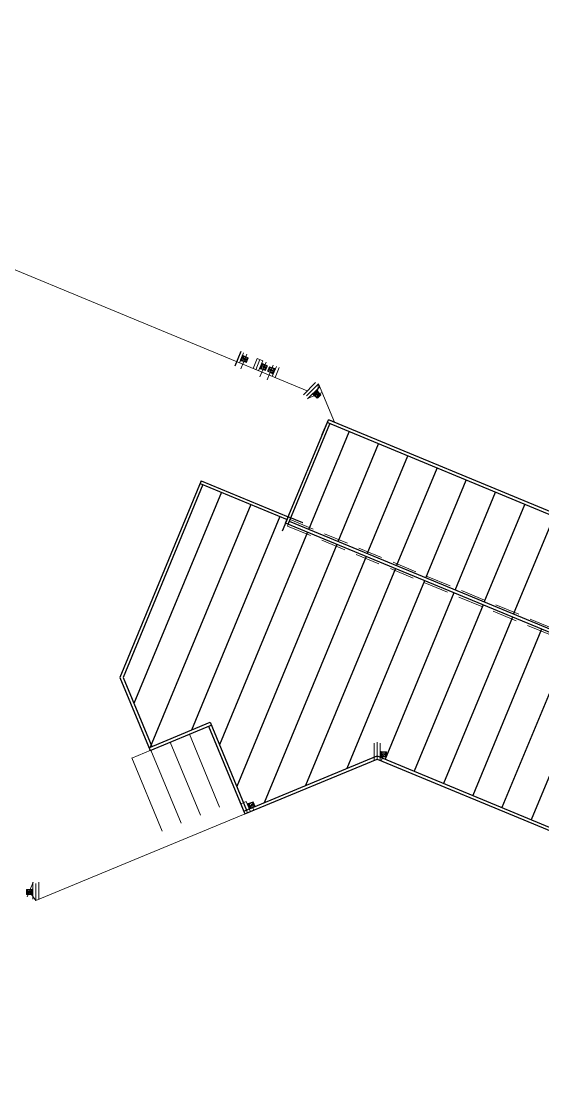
# Model space of a CAD drawing. Header units: inches. Extents: x 23391 to 25615, y 13217 to 14131.
# Drawn here: x 23868 to 24132, y 13587 to 14124 of the extents above; entities that cross this region are included whole.
import ezdxf

# ---------------------------------------------------------------- set-up
doc = ezdxf.new("R2010")
doc.units = ezdxf.units.IN
doc.header["$MEASUREMENT"] = 0
doc.linetypes.add('HIDDEN', pattern=[0.375, 0.25, -0.125])
doc.layers.get('0').update_dxf_attribs({"color": 8, "lineweight": 9})
for name, color, linetype, lineweight in [('BEAM SEAT', 7, 'Continuous', 20), ('FLOOR BEAMS', 3, 'HIDDEN', 20), ('FLOOR JOISTS', 3, 'Continuous', 30), ('FOUNDATION', 7, 'Continuous', 30)]:
    doc.layers.add(name, color=color, linetype=linetype, lineweight=lineweight)

msp = doc.modelspace()

# ---------------------------------------------------------------- linework, layer by layer
for p, q in [((23979.22, 13953.06), (23980.08, 13955.14)), ((23979.35, 13953.01), (23979.22, 13953.06)), ((23979.43, 13953.21), (23979.35, 13953.01)), ((23979.43, 13953.21), (23980.18, 13955.01)), ((23979.54, 13953.12), (23980.31, 13954.96)), ((23979.57, 13952.81), (23982.16, 13951.74)), ((23979.63, 13952.97), (23982.22, 13951.89)), ((23979.68, 13953.06), (23979.64, 13952.96)), ((23982.16, 13951.75), (23979.65, 13952.61)), ((23979.78, 13953.33), (23979.68, 13953.08)), ((23980.38, 13954.78), (23979.78, 13953.33)), ((23979.86, 13953.21), (23980.48, 13954.69)), ((23980.31, 13954.96), (23980.18, 13955.01)), ((23980.29, 13953.02), (23980.91, 13954.51)), ((23980.53, 13955.13), (23980.31, 13955.23)), ((23980.42, 13955.02), (23980.32, 13955.06)), ((23980.45, 13954.93), (23980.38, 13954.76)), ((23980.42, 13955.02), (23983.06, 13953.93)), ((23980.45, 13954.93), (23980.48, 13954.99)), ((23983.12, 13954.06), (23980.53, 13955.13)), ((23983.12, 13954.05), (23980.56, 13955.3)), ((23981.74, 13952.43), (23982.35, 13953.92)), ((23982.17, 13952.24), (23982.79, 13953.74)), ((23982.29, 13952.05), (23983.01, 13953.79)), ((23982.37, 13952.24), (23982.91, 13953.55)), ((23982.97, 13953.7), (23983.12, 13954.06)), ((23982.16, 13951.74), (23982.31, 13952.1)), ((23989.05, 13948.99), (23988.92, 13949.04)), ((23989.13, 13949.19), (23989.05, 13948.99)), ((23989.13, 13949.19), (23989.88, 13950.99)), ((23989.24, 13949.1), (23990.01, 13950.94)), ((23989.27, 13948.8), (23991.86, 13947.72)), ((23989.33, 13948.95), (23991.92, 13947.87)), ((23989.38, 13949.04), (23989.34, 13948.94)), ((23991.86, 13947.73), (23989.35, 13948.6)), ((23989.48, 13949.32), (23989.38, 13949.06)), ((23990.09, 13950.77), (23989.48, 13949.31)), ((23989.56, 13949.19), (23990.18, 13950.67)), ((23990.01, 13950.94), (23989.88, 13950.99)), ((23990, 13949), (23990.61, 13950.49)), ((23990.23, 13951.12), (23990.01, 13951.21)), ((23990.12, 13951), (23990.02, 13951.04)), ((23990.15, 13950.92), (23990.08, 13950.75)), ((23990.12, 13951), (23992.76, 13949.91)), ((23990.15, 13950.91), (23990.18, 13950.97)), ((23992.82, 13950.04), (23990.23, 13951.12)), ((23992.82, 13950.04), (23990.26, 13951.29)), ((23991.44, 13948.41), (23992.05, 13949.9)), ((23991.86, 13947.72), (23992.01, 13948.08)), ((23991.87, 13948.22), (23992.49, 13949.72)), ((23992.07, 13948.23), (23992.61, 13949.53)), ((23992.67, 13949.68), (23992.82, 13950.04)), ((23992.85, 13947.31), (23993, 13947.67)), ((23992.85, 13947.32), (23995.24, 13946.16)), ((23995.44, 13946.24), (23992.85, 13947.31)), ((23995.5, 13946.39), (23992.91, 13947.46)), ((23992.98, 13947.63), (23993.7, 13949.36)), ((23993.06, 13947.82), (23993.6, 13949.12)), ((23993.2, 13947.67), (23993.82, 13949.17)), ((23993.63, 13947.5), (23994.25, 13948.99)), ((23993.66, 13949.27), (23993.81, 13949.63)), ((23996.4, 13948.4), (23993.75, 13949.5)), ((23993.81, 13949.63), (23996.5, 13948.7)), ((23993.81, 13949.63), (23996.4, 13948.56)), ((23995.07, 13946.9), (23995.69, 13948.39)), ((23995.51, 13946.73), (23996.12, 13948.21)), ((23996.25, 13948.21), (23995.65, 13946.75)), ((23995.67, 13946.44), (23996.43, 13948.28)), ((23995.81, 13946.42), (23996.56, 13948.22)), ((23995.86, 13946.17), (23996.72, 13948.25)), ((23996.32, 13948.36), (23996.25, 13948.19)), ((23996.31, 13948.36), (23996.33, 13948.42)), ((23996.4, 13948.56), (23996.62, 13948.47)), ((23996.4, 13948.4), (23996.5, 13948.36)), ((23996.43, 13948.28), (23996.56, 13948.23)), ((23995.54, 13946.49), (23995.49, 13946.39)), ((23995.65, 13946.76), (23995.55, 13946.5)), ((23995.81, 13946.42), (23995.73, 13946.22)), ((23995.73, 13946.22), (23995.86, 13946.17)), ((24017.42, 13937.66), (24015.83, 13936.06)), ((24017.36, 13937.41), (24015.99, 13936.03)), ((24017.49, 13937.34), (24016.08, 13935.93)), ((24016.27, 13935.92), (24017.39, 13937.04)), ((24017.53, 13937.01), (24016.4, 13935.87)), ((24017.87, 13936.68), (24016.73, 13935.54)), ((24017.37, 13937.41), (24017.52, 13937.56)), ((24017.38, 13937.03), (24017.58, 13937.23)), ((24017.52, 13937.56), (24017.42, 13937.66)), ((24017.6, 13937.23), (24017.67, 13937.31)), ((24017.67, 13937.32), (24019.65, 13935.33)), ((24017.78, 13937.43), (24019.76, 13935.45)), ((24019.76, 13935.45), (24018, 13937.43)), ((24016.01, 13935.66), (24015.84, 13935.83)), ((24017.99, 13933.68), (24015.86, 13935.56)), ((24016.08, 13935.93), (24015.99, 13936.03)), ((24016.07, 13935.8), (24015.99, 13935.88)), ((24017.99, 13933.67), (24016.01, 13935.66)), ((24016.07, 13935.8), (24018.09, 13933.78)), ((24016.16, 13935.8), (24016.12, 13935.76)), ((24016.16, 13935.81), (24016.29, 13935.94)), ((24018.97, 13935.58), (24017.83, 13934.44)), ((24018.26, 13933.95), (24017.99, 13933.67)), ((24019.3, 13935.25), (24018.16, 13934.11)), ((24019.52, 13935.21), (24018.2, 13933.88)), ((24019.38, 13935.06), (24018.38, 13934.07)), ((24019.76, 13935.45), (24019.49, 13935.17)), ((24049.76, 13754.9), (24049.76, 13752.65)), ((24049.9, 13754.9), (24049.76, 13754.9)), ((24049.9, 13754.69), (24049.9, 13754.9)), ((24049.9, 13754.68), (24049.9, 13752.73)), ((24050.04, 13754.73), (24050.04, 13752.73)), ((24050.18, 13754.99), (24052.98, 13754.99)), ((24050.18, 13754.83), (24052.98, 13754.83)), ((24050.18, 13754.72), (24050.18, 13754.83)), ((24050.18, 13754.43), (24050.18, 13754.71)), ((24050.18, 13752.86), (24050.18, 13754.44)), ((24050.3, 13754.52), (24050.3, 13752.91)), ((24052.98, 13754.99), (24050.33, 13755.15)), ((24050.77, 13754.53), (24050.77, 13752.91)), ((24052.33, 13754.52), (24052.33, 13752.91)), ((24052.8, 13754.53), (24052.8, 13752.91)), ((24052.98, 13754.99), (24052.98, 13754.6)), ((24052.98, 13754.66), (24052.98, 13752.78)), ((24052.98, 13754.45), (24052.98, 13753.04)), ((24050.04, 13752.73), (24049.9, 13752.73)), ((24050.18, 13752.48), (24049.94, 13752.48)), ((24050.12, 13752.63), (24050.01, 13752.63)), ((24050.12, 13752.63), (24052.98, 13752.63)), ((24052.98, 13752.49), (24050.14, 13752.32)), ((24050.18, 13752.7), (24050.18, 13752.89)), ((24050.18, 13752.7), (24050.18, 13752.64)), ((24052.98, 13752.48), (24050.18, 13752.48)), ((24052.98, 13752.87), (24052.98, 13752.48)), ((23982.8, 13728.46), (23982.68, 13728.4)), ((23982.68, 13728.4), (23983.54, 13726.32)), ((23982.88, 13728.26), (23982.8, 13728.46)), ((23982.89, 13728.26), (23983.63, 13726.46)), ((23983, 13728.35), (23983.76, 13726.51)), ((23983.02, 13728.65), (23985.61, 13729.72)), ((23983.08, 13728.5), (23985.68, 13729.57)), ((23983.13, 13728.4), (23983.09, 13728.51)), ((23985.62, 13729.72), (23983.1, 13728.85)), ((23983.24, 13728.13), (23983.13, 13728.39)), ((23983.84, 13726.68), (23983.23, 13728.14)), ((23983.32, 13728.26), (23983.93, 13726.77)), ((23983.75, 13728.45), (23984.37, 13726.95)), ((23983.9, 13726.53), (23983.83, 13726.7)), ((23983.87, 13726.44), (23986.52, 13727.54)), ((23986.57, 13727.41), (23983.98, 13726.33)), ((23986.57, 13727.41), (23984.01, 13726.16)), ((23985.19, 13729.04), (23985.81, 13727.55)), ((23985.61, 13729.72), (23985.76, 13729.36)), ((23985.62, 13729.22), (23986.24, 13727.73)), ((23985.74, 13729.41), (23986.46, 13727.68)), ((23985.82, 13729.22), (23986.36, 13727.92)), ((23986.43, 13727.76), (23986.57, 13727.41)), ((23983.76, 13726.51), (23983.63, 13726.45)), ((23983.98, 13726.33), (23983.76, 13726.24)), ((23983.88, 13726.45), (23983.77, 13726.4)), ((23983.91, 13726.53), (23983.93, 13726.47)), ((23871.07, 13685.47), (23873.91, 13685.65)), ((23871.07, 13685.48), (23873.87, 13685.48)), ((23871.07, 13685.09), (23871.07, 13685.48)), ((23873.94, 13685.34), (23871.07, 13685.34)), ((23871.07, 13683.31), (23871.07, 13685.19)), ((23871.07, 13683.52), (23871.07, 13684.93)), ((23871.26, 13683.44), (23871.26, 13685.05)), ((23871.73, 13683.45), (23871.73, 13685.05)), ((23873.28, 13683.44), (23873.28, 13685.05)), ((23873.75, 13683.45), (23873.75, 13685.05)), ((23873.87, 13685.27), (23873.87, 13685.33)), ((23873.87, 13685.27), (23873.87, 13685.08)), ((23873.87, 13685.1), (23873.87, 13683.52)), ((23873.88, 13685.48), (23874.12, 13685.48)), ((23873.93, 13685.33), (23874.04, 13685.33)), ((23874.01, 13683.24), (23874.01, 13685.23)), ((23874.01, 13685.23), (23874.15, 13685.23)), ((23874.15, 13683.28), (23874.15, 13685.23)), ((23874.29, 13683.07), (23874.29, 13685.32)), ((23871.07, 13682.97), (23871.07, 13683.36)), ((23873.88, 13683.13), (23871.07, 13683.13)), ((23871.07, 13682.98), (23873.72, 13682.82)), ((23873.87, 13682.97), (23871.07, 13682.97)), ((23873.87, 13683.53), (23873.87, 13683.25)), ((23873.87, 13683.24), (23873.87, 13683.13)), ((23874.15, 13683.28), (23874.15, 13683.07)), ((23874.15, 13683.07), (23874.29, 13683.07))]:
    msp.add_line(p, q)
for centre in [(23981.35, 13953.44), (23991.05, 13949.43), (23994.63, 13947.94), (24017.88, 13935.55), (24051.58, 13753.73), (23984.8, 13728.02), (23872.47, 13684.23)]:
    msp.add_circle(centre, 0.429)
for centre, radius, start, end in [((23979.74, 13952.97), 0.365, 156.6956, 255.7263), ((23979.84, 13953.13), 0.414, 169.4628, 229.5425), ((23979.67, 13953.09), 0.129, 169.5422, 252.1593), ((23979.62, 13953.11), 0.0734, 179.4342, 328.8747), ((23979.73, 13953.25), 0.0923, 258.1767, 56.8233), ((23980.09, 13953.15), 0.238, 167.3865, 327.6135), ((23980.25, 13955.04), 0.195, 73.2641, 164.3559), ((23980.4, 13955.01), 0.331, 62.2271, 152.8334), ((23980.28, 13954.95), 0.118, 70.0789, 157.7154), ((23980.33, 13954.71), 0.0923, 258.1767, 56.8233), ((23980.39, 13954.96), 0.0677, 335.4709, 73.6034), ((23980.69, 13954.58), 0.235, 336.998, 158.002), ((23980.88, 13952.39), 0.152, 358.2209, 136.7791), ((23981.76, 13954.51), 0.16, 179.3359, 321.6746), ((23981.97, 13952.37), 0.238, 167.3865, 327.6135), ((23982.56, 13953.8), 0.235, 336.998, 158.002), ((23982.93, 13953.63), 0.085, 61.3611, 253.6389), ((23982.32, 13952.18), 0.0801, 57.5605, 257.4395), ((23989.44, 13948.95), 0.365, 156.6956, 255.7263), ((23989.54, 13949.11), 0.414, 169.4628, 229.5425), ((23989.32, 13949.1), 0.0734, 179.4342, 328.8747), ((23989.37, 13949.07), 0.129, 169.5422, 252.1593), ((23989.43, 13949.24), 0.0923, 258.1767, 56.8233), ((23989.79, 13949.13), 0.238, 167.3865, 327.6135), ((23989.95, 13951.02), 0.195, 73.2641, 164.3559), ((23990.1, 13950.99), 0.331, 62.2271, 152.8334), ((23989.98, 13950.93), 0.118, 70.0789, 157.7154), ((23990.04, 13950.69), 0.0923, 258.1767, 56.8233), ((23990.09, 13950.94), 0.0677, 335.4709, 73.6034), ((23990.39, 13950.56), 0.235, 336.998, 158.002), ((23990.58, 13948.37), 0.152, 358.2209, 136.7791), ((23991.46, 13950.49), 0.16, 179.3359, 321.6746), ((23991.67, 13948.35), 0.238, 167.3865, 327.6135), ((23992.03, 13948.16), 0.0801, 57.5605, 257.4395), ((23992.26, 13949.78), 0.235, 336.998, 158.002), ((23992.63, 13949.61), 0.085, 61.3611, 253.6389), ((23993.04, 13947.74), 0.0801, 237.5605, 77.4395), ((23993.43, 13947.62), 0.238, 167.3865, 327.6135), ((23993.64, 13949.19), 0.085, 241.3611, 73.6389), ((23994.02, 13949.05), 0.235, 336.998, 158.002), ((23994.21, 13946.87), 0.152, 358.2209, 136.7791), ((23995.08, 13948.99), 0.16, 173.3254, 315.6641), ((23995.89, 13948.28), 0.235, 336.998, 158.002), ((23996.23, 13948.12), 0.0923, 78.1767, 236.8233), ((23996.38, 13948.34), 0.0677, 61.3966, 159.5291), ((23996.4, 13948.38), 0.331, 342.1666, 72.7729), ((23996.45, 13948.25), 0.118, 337.2846, 64.9211), ((23996.53, 13948.3), 0.195, 330.6441, 61.7359), ((23995.3, 13946.85), 0.238, 167.3865, 327.6135), ((23995.43, 13946.47), 0.365, 239.2737, 338.3044), ((23995.47, 13946.65), 0.414, 265.4575, 325.5372), ((23995.56, 13946.5), 0.129, 242.8407, 325.4578), ((23995.63, 13946.67), 0.0923, 78.1767, 236.8233), ((23995.62, 13946.49), 0.0734, 166.1253, 315.5658), ((24017.59, 13937.06), 0.414, 62.9575, 123.0372), ((24017.44, 13937.11), 0.0923, 235.6767, 34.3233), ((24017.71, 13937.22), 0.365, 36.7737, 135.8044), ((24017.52, 13937.27), 0.0734, 323.6253, 113.0658), ((24017.57, 13937.24), 0.129, 40.3407, 122.9578), ((24017.68, 13936.82), 0.238, 324.8865, 125.1135), ((24018.67, 13936.38), 0.152, 155.7209, 294.2791), ((24016.07, 13935.82), 0.331, 139.6666, 230.2729), ((24015.99, 13935.95), 0.195, 128.1441, 219.2359), ((24016.08, 13935.96), 0.118, 134.7846, 222.4211), ((24016.11, 13935.85), 0.0677, 218.8966, 317.0291), ((24016.33, 13936), 0.0923, 235.6767, 34.3233), ((24016.58, 13935.72), 0.235, 134.498, 315.502), ((24017.06, 13934.75), 0.16, 330.8254, 113.1641), ((24018.01, 13934.29), 0.235, 134.498, 315.502), ((24018.32, 13934.01), 0.085, 38.8611, 231.1389), ((24019.11, 13935.39), 0.238, 324.8865, 125.1135), ((24019.42, 13935.13), 0.0801, 35.0605, 234.9395), ((24050.3, 13754.6), 0.414, 107.9575, 168.0372), ((24050.28, 13754.79), 0.365, 81.7737, 180.8044), ((24050.16, 13754.71), 0.129, 85.3407, 167.9578), ((24050.11, 13754.7), 0.0734, 8.6253, 158.0658), ((24050.16, 13754.52), 0.0923, 280.6767, 79.3233), ((24050.54, 13754.49), 0.238, 9.8865, 170.1135), ((24051.55, 13754.89), 0.152, 200.7209, 339.2791), ((24052.56, 13754.49), 0.238, 9.8865, 170.1135), ((24052.97, 13754.53), 0.0801, 80.0605, 279.9395), ((24049.96, 13752.68), 0.195, 173.1441, 264.2359), ((24050.11, 13752.65), 0.331, 184.6666, 275.2729), ((24050.02, 13752.75), 0.118, 179.7846, 267.4211), ((24050.11, 13752.7), 0.0677, 263.8966, 2.0291), ((24050.16, 13752.95), 0.0923, 280.6767, 79.3233), ((24050.54, 13752.94), 0.235, 179.498, 0.502), ((24051.56, 13752.59), 0.16, 15.8254, 158.1641), ((24052.56, 13752.94), 0.235, 179.498, 0.502), ((24052.97, 13752.95), 0.085, 83.8611, 276.1389), ((23983.19, 13728.5), 0.365, 104.2737, 203.3044), ((23983.29, 13728.34), 0.414, 130.4575, 190.5372), ((23983.12, 13728.38), 0.129, 107.8407, 190.4578), ((23983.07, 13728.35), 0.0734, 31.1253, 180.5658), ((23983.19, 13728.21), 0.0923, 303.1767, 101.8233), ((23983.55, 13728.32), 0.238, 32.3865, 192.6135), ((23983.79, 13726.76), 0.0923, 303.1767, 101.8233), ((23984.14, 13726.89), 0.235, 201.998, 23.002), ((23984.33, 13729.08), 0.152, 223.2209, 1.7791), ((23985.22, 13726.96), 0.16, 38.3254, 180.6641), ((23985.42, 13729.1), 0.238, 32.3865, 192.6135), ((23985.78, 13729.29), 0.0801, 102.5605, 302.4395), ((23986.01, 13727.67), 0.235, 201.998, 23.002), ((23986.39, 13727.84), 0.085, 106.3611, 298.6389), ((23983.7, 13726.43), 0.195, 195.6441, 286.7359), ((23983.86, 13726.45), 0.331, 207.1666, 297.7729), ((23983.73, 13726.51), 0.118, 202.2846, 289.9211), ((23983.84, 13726.5), 0.0677, 286.3966, 24.5291), ((23871.08, 13685.01), 0.085, 263.8611, 96.1389), ((23871.49, 13685.03), 0.235, 359.498, 180.502), ((23872.5, 13685.38), 0.16, 195.8254, 338.1641), ((23873.52, 13685.03), 0.235, 359.498, 180.502), ((23873.89, 13685.01), 0.0923, 100.6767, 259.3233), ((23873.94, 13685.27), 0.0677, 83.8966, 182.0291), ((23873.94, 13685.32), 0.331, 4.6666, 95.2729), ((23874.04, 13685.22), 0.118, 359.7846, 87.4211), ((23874.1, 13685.29), 0.195, 353.1441, 84.2359), ((23871.09, 13683.44), 0.0801, 260.0605, 99.9395), ((23871.49, 13683.48), 0.238, 189.8865, 350.1135), ((23872.5, 13683.08), 0.152, 20.7209, 159.2791), ((23873.52, 13683.48), 0.238, 189.8865, 350.1135), ((23873.78, 13683.18), 0.365, 261.7737, 0.8044), ((23873.89, 13683.44), 0.0923, 100.6767, 259.3233), ((23873.95, 13683.27), 0.0734, 188.6253, 338.0658), ((23873.75, 13683.37), 0.414, 287.9575, 348.0372), ((23873.89, 13683.26), 0.129, 265.3407, 347.9578)]:
    msp.add_arc(centre, radius, start, end)
at = {"layer": 'BEAM SEAT', "lineweight": 30}
for p, q in [((24003.31, 13873.85), (24000.25, 13866.46)), ((24010.7, 13870.78), (24003.31, 13873.85))]:
    msp.add_line(p, q, dxfattribs=at)
at = {"layer": 'BEAM SEAT', "lineweight": 9}
msp.add_line((24003.31, 13873.85), (24010.7, 13870.78), dxfattribs=at)
at = {"layer": 'FLOOR BEAMS', "color": 3, "lineweight": 9, "ltscale": 50}
msp.add_line((24004.32, 13872.35), (24002.98, 13869.11), dxfattribs=at)
at = {"layer": 'FLOOR BEAMS', "lineweight": 9, "ltscale": 50}
for p, q in [((24004.32, 13872.35), (24175.86, 13801.29)), ((24002.98, 13869.11), (24174.53, 13798.06))]:
    msp.add_line(p, q, dxfattribs=at)
at = {"layer": 'FLOOR JOISTS'}
for p, q in [((24001.97, 13870.61), (24023.6, 13922.81)), ((24003.36, 13870.04), (24024.41, 13920.85)), ((24242.95, 13830.33), (24023.02, 13921.43)), ((24242.95, 13831.95), (24023.6, 13922.81)), ((24013.71, 13867.38), (24034.18, 13916.8)), ((24028.49, 13861.25), (24048.96, 13910.68)), ((24043.27, 13855.13), (24063.74, 13904.56)), ((24058.05, 13849.01), (24078.53, 13898.43)), ((23959.37, 13892.05), (23918.19, 13792.64)), ((23960.18, 13890.09), (23919.81, 13792.64)), ((23958.79, 13890.66), (24002.74, 13872.46)), ((23959.37, 13892.05), (24003.31, 13873.85)), ((24072.84, 13842.88), (24093.31, 13892.31)), ((23969.55, 13886.21), (23925.31, 13779.38)), ((24087.62, 13836.76), (24108.09, 13886.19)), ((23984.33, 13880.08), (23933.49, 13757.35)), ((24102.4, 13830.64), (24122.87, 13880.07)), ((23999.12, 13873.96), (23954.4, 13766.01)), ((24117.18, 13824.52), (24137.66, 13873.94)), ((24687.23, 13586.77), (24001.97, 13870.61)), ((24687.81, 13588.16), (24003.93, 13871.42)), ((24013.13, 13865.99), (23968.6, 13758.47)), ((24027.92, 13859.87), (23977.26, 13737.57)), ((24042.7, 13853.74), (23991.14, 13729.27)), ((24057.48, 13847.62), (24012.04, 13737.93)), ((24072.26, 13841.5), (24032.95, 13746.59)), ((24087.04, 13835.38), (24052.22, 13751.3)), ((24101.83, 13829.25), (24067, 13745.18)), ((24116.61, 13823.13), (24081.78, 13739.06)), ((24131.39, 13817.01), (24096.57, 13732.93)), ((24146.17, 13810.88), (24111.35, 13726.81)), ((24160.95, 13804.76), (24126.13, 13720.69)), ((23918.19, 13792.64), (23933.48, 13755.72)), ((23919.81, 13792.64), (23934.3, 13757.68)), ((23932.91, 13757.1), (23963.85, 13769.92)), ((23963.85, 13769.92), (23982.22, 13725.58)), ((23933.48, 13755.72), (23964.43, 13768.53)), ((23963.04, 13767.96), (23981.41, 13723.62)), ((23980.84, 13725), (24048.28, 13752.94)), ((23981.41, 13723.62), (24048.28, 13751.31)), ((24048.28, 13752.94), (24138.12, 13715.72)), ((24048.28, 13751.31), (24136.97, 13714.57))]:
    msp.add_line(p, q, dxfattribs=at)
at = {"layer": 'FOUNDATION', "lineweight": 9}
for p, q in [((24012.89, 13937.4), (23561.86, 14124.22)), ((23979.34, 13957.25), (23977.23, 13952.17)), ((23980.72, 13956.68), (23978.62, 13951.6)), ((23987.65, 13953.81), (23985.55, 13948.73)), ((23989.04, 13953.23), (23986.93, 13948.15)), ((23987.65, 13953.81), (23990.42, 13952.66)), ((23990.42, 13952.66), (23988.32, 13947.58)), ((23997.35, 13949.79), (23995.25, 13944.71)), ((23998.74, 13949.22), (23996.63, 13944.13)), ((24010.98, 13935.49), (24017.1, 13941.61)), ((24012.48, 13934.87), (24018.6, 13940.99)), ((24012.48, 13934.87), (24018.6, 13940.99)), ((24013.1, 13933.37), (24019.22, 13939.49)), ((24018.6, 13940.99), (24026.66, 13921.54)), ((23963.04, 13767.96), (23978.34, 13731.01)), ((23943.64, 13759.93), (23958.94, 13722.98)), ((23953.34, 13763.95), (23968.64, 13727)), ((24046.78, 13759.35), (24046.78, 13750.69)), ((24048.28, 13759.97), (24048.28, 13751.31)), ((24049.78, 13759.35), (24049.78, 13750.69)), ((23924.24, 13751.89), (23933.94, 13755.91)), ((23933.94, 13755.91), (23949.24, 13718.96)), ((24048.28, 13751.31), (23875.81, 13679.87)), ((23924.24, 13751.9), (23939.53, 13714.95)), ((23982.08, 13729.85), (23979.31, 13728.7)), ((23979.31, 13728.7), (23981.41, 13723.62)), ((23980.69, 13729.27), (23982.8, 13724.19)), ((23982.08, 13729.85), (23984.18, 13724.76)), ((23874.31, 13689.15), (23874.31, 13680.5)), ((23877.31, 13689.15), (23877.31, 13680.5)), ((23875.81, 13688.53), (23875.81, 13679.87)), ((23875.81, 13688.53), (23875.81, 13679.87))]:
    msp.add_line(p, q, dxfattribs=at)
at = {"layer": 'FOUNDATION', "lineweight": 30}
for p, q in [((23979.34, 13957.25), (23976.28, 13949.86)), ((24020.53, 13915.42), (24023.6, 13922.81)), ((24026.66, 13921.54), (24023.6, 13922.81)), ((23978.34, 13731.02), (23981.41, 13723.62))]:
    msp.add_line(p, q, dxfattribs=at)
at = {"layer": 'FOUNDATION', "color": 6, "lineweight": 9}
for p, q in [((23982.4, 13955.98), (23979.34, 13948.59)), ((23992.1, 13951.97), (23989.04, 13944.58)), ((23995.68, 13950.48), (23992.62, 13943.09)), ((24020.42, 13936.6), (24013.03, 13933.54)), ((24017.88, 13935.55), (24018.6, 13940.99)), ((24050.24, 13750.5), (24051.58, 13753.73)), ((23984.8, 13728.02), (23985.86, 13725.46)), ((23871.42, 13681.69), (23874.48, 13689.08)), ((23872.47, 13684.23), (23875.81, 13679.87))]:
    msp.add_line(p, q, dxfattribs=at)

doc.saveas('drawing.dxf')
